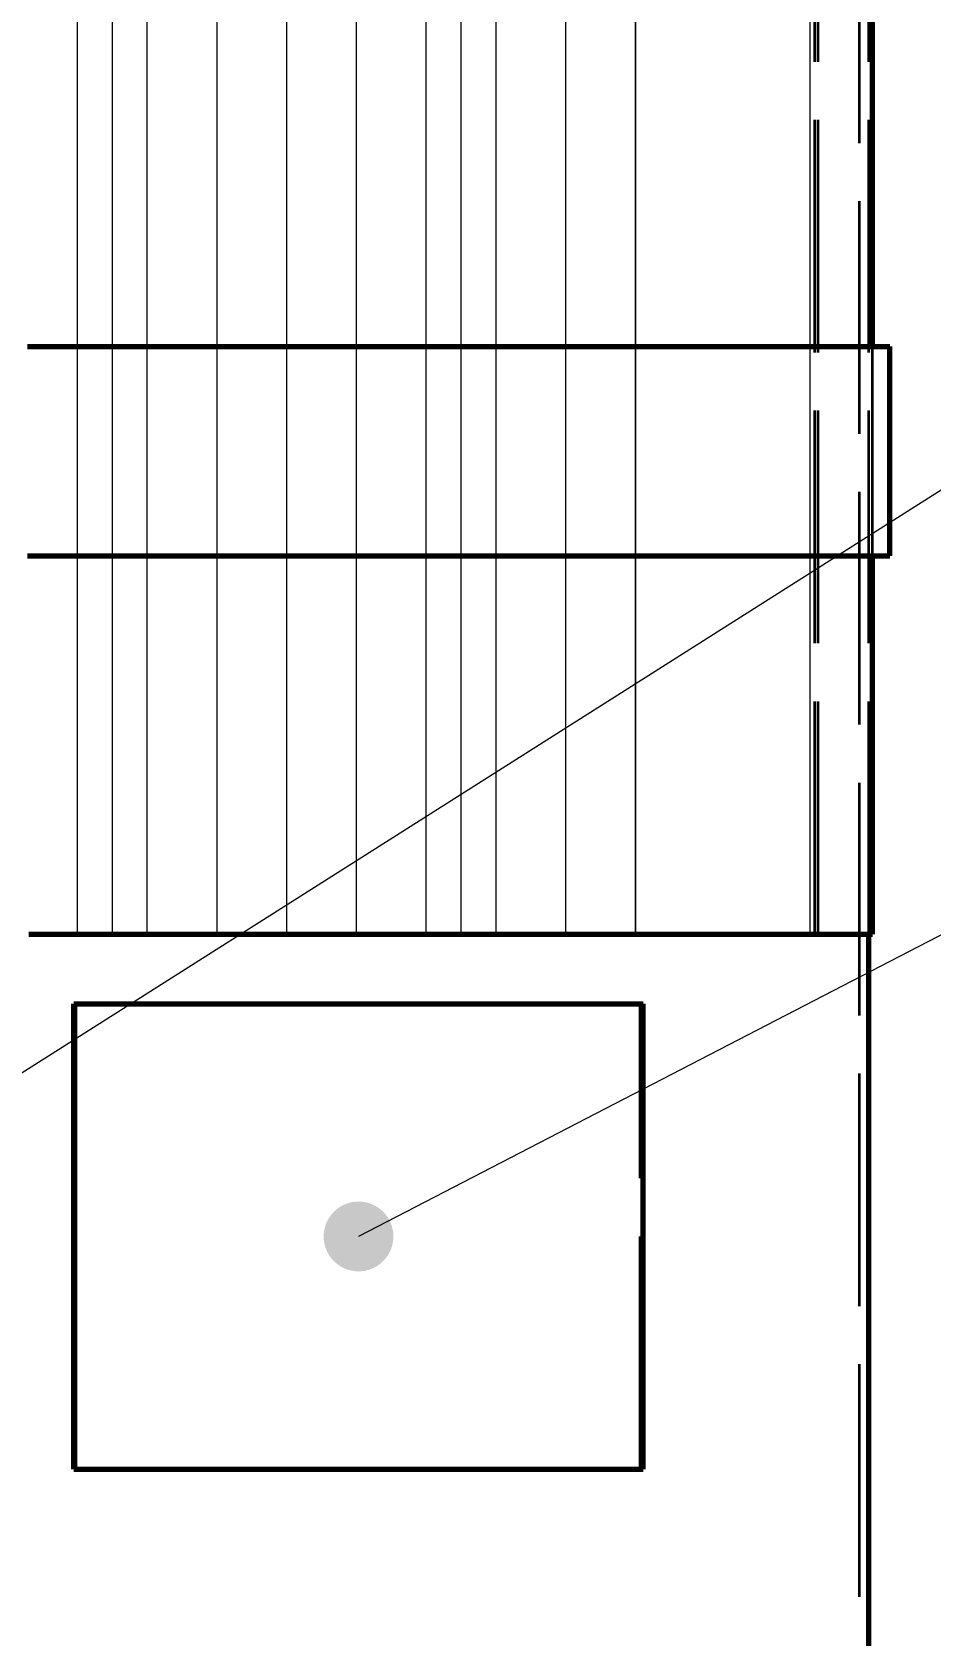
# Model space of a CAD drawing. Header units: millimetres. Extents: x 0 to 2208, y 0 to 420.
# Drawn here: x 109.62 to 125.08, y 142.66 to 170.24 of the extents above; entities that cross this region are included whole.
import ezdxf

# ---------------------------------------------------------------- set-up
doc = ezdxf.new("R2010")
doc.units = ezdxf.units.MM
doc.linetypes.add('IRAM-E-TRAZOS', pattern=[5, 4, -1])
for name, color, linetype, lineweight in [('01-VISIBLE', 7, 'CONTINUOUS', 70), ('02-OCULTA', 4, 'IRAM-E-TRAZOS', 35), ('04-COTA', 3, 'CONTINUOUS', 18), ('05-RAYADO', 8, 'CONTINUOUS', 18), ('08-FINA', 5, 'CONTINUOUS', 18)]:
    doc.layers.add(name, color=color, linetype=linetype, lineweight=lineweight)
doc.styles.add('ISO3098', font='isocpeur.ttf')
doc.dimstyles.new('FLAMA-IRAM', dxfattribs={"dimtxt": 3.5, "dimasz": 3.5, "dimexe": 2, "dimexo": 1.5, "dimgap": 1, "dimtad": 1, "dimdec": 1, "dimtxsty": 'ISO3098', "dimblk": 'IRAM_FLECHA', "dimblk1": 'IRAM_FLECHA', "dimblk2": 'IRAM_FLECHA', "dimcen": 2.5, "dimclrd": 256, "dimclre": 256, "dimclrt": 256, "dimazin": 3, "dimtfac": 1, "dimtmove": 0, "dimatfit": 3, "dimlwd": 18, "dimlwe": 18})

# ---------------------------------------------------------------- blocks, each defined once
blk = doc.blocks.new('IRAM_FLECHA')
blk.add_solid([(0, 0), (-1, 0.125), (-1, -0.125)])

msp = doc.modelspace()

# ---------------------------------------------------------------- hatches: boundary and pattern name
at = {"layer": '05-RAYADO'}
h = msp.add_hatch(dxfattribs=at)
h.set_pattern_fill('ANSI31', scale=0.94488, angle=45)
h.paths.add_polyline_path([(123.083, 154.733), (123.083, 198.138), (86.943, 198.138), (86.943, 154.733)])
h = msp.add_hatch(dxfattribs=at)
h.set_pattern_fill('ANSI31', scale=0.377953, angle=45)
h.paths.add_polyline_path([(120.384, 154.733), (120.384, 198.138), (89.642, 198.138), (89.642, 154.733)])
at = {"layer": '08-FINA'}
h = msp.add_hatch(color=7, dxfattribs=at)
h.dxf.hatch_style = 1
edge = h.paths.add_edge_path()
edge.add_arc((115.235, 149.533), 0.6, 0, 360)

# ---------------------------------------------------------------- linework, layer by layer
at = {"layer": '01-VISIBLE'}
for p, q in [((124.073, 164.835), (124.073, 198.138)), ((124.373, 161.235), (124.373, 164.835)), ((124.073, 154.733), (124.073, 161.235)), ((124.013, 123.335), (124.013, 154.733)), ((110.341, 153.533), (110.357, 153.533)), ((110.341, 145.533), (110.341, 153.533)), ((110.357, 145.533), (110.357, 153.533)), ((120.128, 145.533), (120.128, 153.533)), ((110.341, 145.533), (110.357, 145.533))]:
    msp.add_line(p, q, dxfattribs=at)
for points in [[(109.541, 164.835), (109.641, 164.835), (109.742, 164.835), (109.842, 164.835), (109.942, 164.835), (110.042, 164.835), (110.143, 164.835), (110.243, 164.835), (110.343, 164.835), (110.443, 164.835), (110.543, 164.835), (110.644, 164.835), (110.744, 164.835), (110.844, 164.835), (110.944, 164.835), (111.044, 164.835), (111.145, 164.835), (111.245, 164.835), (111.345, 164.835), (111.445, 164.835), (111.546, 164.835), (111.646, 164.835), (111.746, 164.835), (111.846, 164.835), (111.946, 164.835), (112.047, 164.835), (112.147, 164.835), (112.247, 164.835), (112.347, 164.835), (112.447, 164.835), (112.548, 164.835), (112.648, 164.835), (112.748, 164.835), (112.848, 164.835), (112.949, 164.835), (113.049, 164.835), (113.149, 164.835), (113.249, 164.835), (113.349, 164.835), (113.45, 164.835), (113.55, 164.835), (113.65, 164.835), (113.75, 164.835), (113.85, 164.835), (113.951, 164.835), (114.051, 164.835), (114.151, 164.835), (114.251, 164.835), (114.352, 164.835), (114.452, 164.835), (114.552, 164.835), (114.652, 164.835), (114.752, 164.835), (114.853, 164.835), (114.953, 164.835), (115.053, 164.835), (115.153, 164.835), (115.253, 164.835), (115.354, 164.835), (115.454, 164.835), (115.554, 164.835), (115.654, 164.835), (115.755, 164.835), (115.855, 164.835), (115.955, 164.835), (116.055, 164.835), (116.155, 164.835), (116.256, 164.835), (116.356, 164.835), (116.456, 164.835), (116.556, 164.835), (116.656, 164.835), (116.757, 164.835), (116.857, 164.835), (116.957, 164.835), (117.057, 164.835), (117.158, 164.835), (117.258, 164.835), (117.358, 164.835), (117.458, 164.835), (117.558, 164.835), (117.659, 164.835), (117.759, 164.835), (117.859, 164.835), (117.959, 164.835), (118.059, 164.835), (118.16, 164.835), (118.26, 164.835), (118.36, 164.835), (118.46, 164.835), (118.561, 164.835), (118.661, 164.835), (118.761, 164.835), (118.861, 164.835), (118.961, 164.835), (119.062, 164.835), (119.162, 164.835), (119.262, 164.835), (119.362, 164.835), (119.462, 164.835), (119.563, 164.835), (119.663, 164.835), (119.763, 164.835), (119.863, 164.835), (119.964, 164.835), (120.064, 164.835), (120.164, 164.835), (120.264, 164.835), (120.364, 164.835), (120.465, 164.835), (120.565, 164.835), (120.665, 164.835), (120.765, 164.835), (120.865, 164.835), (120.966, 164.835), (121.066, 164.835), (121.166, 164.835), (121.266, 164.835), (121.367, 164.835), (121.467, 164.835), (121.567, 164.835), (121.667, 164.835), (121.767, 164.835), (121.868, 164.835), (121.968, 164.835), (122.068, 164.835), (122.168, 164.835), (122.268, 164.835), (122.369, 164.835), (122.469, 164.835), (122.569, 164.835), (122.669, 164.835), (122.77, 164.835), (122.87, 164.835), (122.97, 164.835), (123.07, 164.835), (123.17, 164.835), (123.271, 164.835), (123.371, 164.835), (123.471, 164.835), (123.571, 164.835), (123.671, 164.835), (123.772, 164.835), (123.872, 164.835), (123.972, 164.835), (124.072, 164.835), (124.173, 164.835), (124.273, 164.835), (124.373, 164.835)], [(109.541, 161.235), (109.641, 161.235), (109.742, 161.235), (109.842, 161.235), (109.942, 161.235), (110.042, 161.235), (110.143, 161.235), (110.243, 161.235), (110.343, 161.235), (110.443, 161.235), (110.543, 161.235), (110.644, 161.235), (110.744, 161.235), (110.844, 161.235), (110.944, 161.235), (111.044, 161.235), (111.145, 161.235), (111.245, 161.235), (111.345, 161.235), (111.445, 161.235), (111.546, 161.235), (111.646, 161.235), (111.746, 161.235), (111.846, 161.235), (111.946, 161.235), (112.047, 161.235), (112.147, 161.235), (112.247, 161.235), (112.347, 161.235), (112.447, 161.235), (112.548, 161.235), (112.648, 161.235), (112.748, 161.235), (112.848, 161.235), (112.949, 161.235), (113.049, 161.235), (113.149, 161.235), (113.249, 161.235), (113.349, 161.235), (113.45, 161.235), (113.55, 161.235), (113.65, 161.235), (113.75, 161.235), (113.85, 161.235), (113.951, 161.235), (114.051, 161.235), (114.151, 161.235), (114.251, 161.235), (114.352, 161.235), (114.452, 161.235), (114.552, 161.235), (114.652, 161.235), (114.752, 161.235), (114.853, 161.235), (114.953, 161.235), (115.053, 161.235), (115.153, 161.235), (115.253, 161.235), (115.354, 161.235), (115.454, 161.235), (115.554, 161.235), (115.654, 161.235), (115.755, 161.235), (115.855, 161.235), (115.955, 161.235), (116.055, 161.235), (116.155, 161.235), (116.256, 161.235), (116.356, 161.235), (116.456, 161.235), (116.556, 161.235), (116.656, 161.235), (116.757, 161.235), (116.857, 161.235), (116.957, 161.235), (117.057, 161.235), (117.158, 161.235), (117.258, 161.235), (117.358, 161.235), (117.458, 161.235), (117.558, 161.235), (117.659, 161.235), (117.759, 161.235), (117.859, 161.235), (117.959, 161.235), (118.059, 161.235), (118.16, 161.235), (118.26, 161.235), (118.36, 161.235), (118.46, 161.235), (118.561, 161.235), (118.661, 161.235), (118.761, 161.235), (118.861, 161.235), (118.961, 161.235), (119.062, 161.235), (119.162, 161.235), (119.262, 161.235), (119.362, 161.235), (119.462, 161.235), (119.563, 161.235), (119.663, 161.235), (119.763, 161.235), (119.863, 161.235), (119.964, 161.235), (120.064, 161.235), (120.164, 161.235), (120.264, 161.235), (120.364, 161.235), (120.465, 161.235), (120.565, 161.235), (120.665, 161.235), (120.765, 161.235), (120.865, 161.235), (120.966, 161.235), (121.066, 161.235), (121.166, 161.235), (121.266, 161.235), (121.367, 161.235), (121.467, 161.235), (121.567, 161.235), (121.667, 161.235), (121.767, 161.235), (121.868, 161.235), (121.968, 161.235), (122.068, 161.235), (122.168, 161.235), (122.268, 161.235), (122.369, 161.235), (122.469, 161.235), (122.569, 161.235), (122.669, 161.235), (122.77, 161.235), (122.87, 161.235), (122.97, 161.235), (123.07, 161.235), (123.17, 161.235), (123.271, 161.235), (123.371, 161.235), (123.471, 161.235), (123.571, 161.235), (123.671, 161.235), (123.772, 161.235), (123.872, 161.235), (123.972, 161.235), (124.072, 161.235), (124.173, 161.235), (124.273, 161.235), (124.373, 161.235)], [(109.565, 154.733), (109.665, 154.733), (109.765, 154.733), (109.866, 154.733), (109.966, 154.733), (110.066, 154.733), (110.166, 154.733), (110.266, 154.733), (110.366, 154.733), (110.466, 154.733), (110.566, 154.733), (110.666, 154.733), (110.766, 154.733), (110.866, 154.733), (110.966, 154.733), (111.066, 154.733), (111.166, 154.733), (111.266, 154.733), (111.366, 154.733), (111.466, 154.733), (111.566, 154.733), (111.666, 154.733), (111.767, 154.733), (111.867, 154.733), (111.967, 154.733), (112.067, 154.733), (112.167, 154.733), (112.267, 154.733), (112.367, 154.733), (112.467, 154.733), (112.567, 154.733), (112.667, 154.733), (112.767, 154.733), (112.867, 154.733), (112.967, 154.733), (113.067, 154.733), (113.167, 154.733), (113.267, 154.733), (113.367, 154.733), (113.467, 154.733), (113.567, 154.733), (113.668, 154.733), (113.768, 154.733), (113.868, 154.733), (113.968, 154.733), (114.068, 154.733), (114.168, 154.733), (114.268, 154.733), (114.368, 154.733), (114.468, 154.733), (114.568, 154.733), (114.668, 154.733), (114.768, 154.733), (114.868, 154.733), (114.968, 154.733), (115.068, 154.733), (115.168, 154.733), (115.268, 154.733), (115.368, 154.733), (115.468, 154.733), (115.569, 154.733), (115.669, 154.733), (115.769, 154.733), (115.869, 154.733), (115.969, 154.733), (116.069, 154.733), (116.169, 154.733), (116.269, 154.733), (116.369, 154.733), (116.469, 154.733), (116.569, 154.733), (116.669, 154.733), (116.769, 154.733), (116.869, 154.733), (116.969, 154.733), (117.069, 154.733), (117.169, 154.733), (117.269, 154.733), (117.369, 154.733), (117.47, 154.733), (117.57, 154.733), (117.67, 154.733), (117.77, 154.733), (117.87, 154.733), (117.97, 154.733), (118.07, 154.733), (118.17, 154.733), (118.27, 154.733), (118.37, 154.733), (118.47, 154.733), (118.57, 154.733), (118.67, 154.733), (118.77, 154.733), (118.87, 154.733), (118.97, 154.733), (119.07, 154.733), (119.17, 154.733), (119.27, 154.733), (119.371, 154.733), (119.471, 154.733), (119.571, 154.733), (119.671, 154.733), (119.771, 154.733), (119.871, 154.733), (119.971, 154.733), (120.071, 154.733), (120.171, 154.733), (120.271, 154.733), (120.371, 154.733), (120.471, 154.733), (120.571, 154.733), (120.671, 154.733), (120.771, 154.733), (120.871, 154.733), (120.971, 154.733), (121.071, 154.733), (121.171, 154.733), (121.272, 154.733), (121.372, 154.733), (121.472, 154.733), (121.572, 154.733), (121.672, 154.733), (121.772, 154.733), (121.872, 154.733), (121.972, 154.733), (122.072, 154.733), (122.172, 154.733), (122.272, 154.733), (122.372, 154.733), (122.472, 154.733), (122.572, 154.733), (122.672, 154.733), (122.772, 154.733), (122.872, 154.733), (122.972, 154.733), (123.072, 154.733), (123.173, 154.733), (123.273, 154.733), (123.373, 154.733), (123.473, 154.733), (123.573, 154.733), (123.673, 154.733), (123.773, 154.733), (123.873, 154.733), (123.973, 154.733), (124.073, 154.733)], [(110.357, 153.533), (110.458, 153.533), (110.559, 153.533), (110.66, 153.533), (110.76, 153.533), (110.861, 153.533), (110.962, 153.533), (111.063, 153.533), (111.163, 153.533), (111.264, 153.533), (111.365, 153.533), (111.465, 153.533), (111.566, 153.533), (111.667, 153.533), (111.768, 153.533), (111.868, 153.533), (111.969, 153.533), (112.07, 153.533), (112.171, 153.533), (112.271, 153.533), (112.372, 153.533), (112.473, 153.533), (112.574, 153.533), (112.674, 153.533), (112.775, 153.533), (112.876, 153.533), (112.976, 153.533), (113.077, 153.533), (113.178, 153.533), (113.279, 153.533), (113.379, 153.533), (113.48, 153.533), (113.581, 153.533), (113.682, 153.533), (113.782, 153.533), (113.883, 153.533), (113.984, 153.533), (114.084, 153.533), (114.185, 153.533), (114.286, 153.533), (114.387, 153.533), (114.487, 153.533), (114.588, 153.533), (114.689, 153.533), (114.79, 153.533), (114.89, 153.533), (114.991, 153.533), (115.092, 153.533), (115.193, 153.533), (115.293, 153.533), (115.394, 153.533), (115.495, 153.533), (115.595, 153.533), (115.696, 153.533), (115.797, 153.533), (115.898, 153.533), (115.998, 153.533), (116.099, 153.533), (116.2, 153.533), (116.301, 153.533), (116.401, 153.533), (116.502, 153.533), (116.603, 153.533), (116.704, 153.533), (116.804, 153.533), (116.905, 153.533), (117.006, 153.533), (117.106, 153.533), (117.207, 153.533), (117.308, 153.533), (117.409, 153.533), (117.509, 153.533), (117.61, 153.533), (117.711, 153.533), (117.812, 153.533), (117.912, 153.533), (118.013, 153.533), (118.114, 153.533), (118.215, 153.533), (118.315, 153.533), (118.416, 153.533), (118.517, 153.533), (118.617, 153.533), (118.718, 153.533), (118.819, 153.533), (118.92, 153.533), (119.02, 153.533), (119.121, 153.533), (119.222, 153.533), (119.323, 153.533), (119.423, 153.533), (119.524, 153.533), (119.625, 153.533), (119.725, 153.533), (119.826, 153.533), (119.927, 153.533), (120.028, 153.533), (120.128, 153.533)], [(110.357, 145.533), (110.458, 145.533), (110.559, 145.533), (110.66, 145.533), (110.76, 145.533), (110.861, 145.533), (110.962, 145.533), (111.063, 145.533), (111.163, 145.533), (111.264, 145.533), (111.365, 145.533), (111.465, 145.533), (111.566, 145.533), (111.667, 145.533), (111.768, 145.533), (111.868, 145.533), (111.969, 145.533), (112.07, 145.533), (112.171, 145.533), (112.271, 145.533), (112.372, 145.533), (112.473, 145.533), (112.574, 145.533), (112.674, 145.533), (112.775, 145.533), (112.876, 145.533), (112.976, 145.533), (113.077, 145.533), (113.178, 145.533), (113.279, 145.533), (113.379, 145.533), (113.48, 145.533), (113.581, 145.533), (113.682, 145.533), (113.782, 145.533), (113.883, 145.533), (113.984, 145.533), (114.084, 145.533), (114.185, 145.533), (114.286, 145.533), (114.387, 145.533), (114.487, 145.533), (114.588, 145.533), (114.689, 145.533), (114.79, 145.533), (114.89, 145.533), (114.991, 145.533), (115.092, 145.533), (115.193, 145.533), (115.293, 145.533), (115.394, 145.533), (115.495, 145.533), (115.595, 145.533), (115.696, 145.533), (115.797, 145.533), (115.898, 145.533), (115.998, 145.533), (116.099, 145.533), (116.2, 145.533), (116.301, 145.533), (116.401, 145.533), (116.502, 145.533), (116.603, 145.533), (116.704, 145.533), (116.804, 145.533), (116.905, 145.533), (117.006, 145.533), (117.106, 145.533), (117.207, 145.533), (117.308, 145.533), (117.409, 145.533), (117.509, 145.533), (117.61, 145.533), (117.711, 145.533), (117.812, 145.533), (117.912, 145.533), (118.013, 145.533), (118.114, 145.533), (118.215, 145.533), (118.315, 145.533), (118.416, 145.533), (118.517, 145.533), (118.617, 145.533), (118.718, 145.533), (118.819, 145.533), (118.92, 145.533), (119.02, 145.533), (119.121, 145.533), (119.222, 145.533), (119.323, 145.533), (119.423, 145.533), (119.524, 145.533), (119.625, 145.533), (119.725, 145.533), (119.826, 145.533), (119.927, 145.533), (120.028, 145.533), (120.128, 145.533)]]:
    msp.add_lwpolyline(points, dxfattribs=at)
at = {"layer": '02-OCULTA'}
for p, q in [((123.853, 123.335), (123.853, 217.535)), ((123.083, 154.733), (123.083, 198.138)), ((123.14, 154.733), (123.14, 198.138)), ((124.013, 154.733), (124.013, 198.138)), ((124.013, 154.733), (124.013, 198.138)), ((124.073, 161.235), (124.073, 164.835)), ((124.073, 161.235), (124.073, 164.835)), ((123.083, 154.733), (123.14, 154.733)), ((120.081, 153.533), (120.128, 153.533)), ((120.081, 145.533), (120.081, 153.533)), ((120.081, 145.533), (120.128, 145.533))]:
    msp.add_line(p, q, dxfattribs=at)
for points in [[(124.373, 164.835), (124.273, 164.835), (124.173, 164.835), (124.072, 164.835), (123.972, 164.835), (123.872, 164.835), (123.772, 164.835), (123.671, 164.835), (123.571, 164.835), (123.471, 164.835), (123.371, 164.835), (123.271, 164.835), (123.17, 164.835), (123.07, 164.835), (122.97, 164.835), (122.87, 164.835), (122.77, 164.835), (122.669, 164.835), (122.569, 164.835), (122.469, 164.835), (122.369, 164.835), (122.268, 164.835), (122.168, 164.835), (122.068, 164.835), (121.968, 164.835), (121.868, 164.835), (121.767, 164.835), (121.667, 164.835), (121.567, 164.835), (121.467, 164.835), (121.367, 164.835), (121.266, 164.835), (121.166, 164.835), (121.066, 164.835), (120.966, 164.835), (120.865, 164.835), (120.765, 164.835), (120.665, 164.835), (120.565, 164.835), (120.465, 164.835), (120.364, 164.835), (120.264, 164.835), (120.164, 164.835), (120.064, 164.835), (119.964, 164.835), (119.863, 164.835), (119.763, 164.835), (119.663, 164.835), (119.563, 164.835), (119.462, 164.835), (119.362, 164.835), (119.262, 164.835), (119.162, 164.835), (119.062, 164.835), (118.961, 164.835), (118.861, 164.835), (118.761, 164.835), (118.661, 164.835), (118.561, 164.835), (118.46, 164.835), (118.36, 164.835), (118.26, 164.835), (118.16, 164.835), (118.059, 164.835), (117.959, 164.835), (117.859, 164.835), (117.759, 164.835), (117.659, 164.835), (117.558, 164.835), (117.458, 164.835), (117.358, 164.835), (117.258, 164.835), (117.158, 164.835), (117.057, 164.835), (116.957, 164.835), (116.857, 164.835), (116.757, 164.835), (116.656, 164.835), (116.556, 164.835), (116.456, 164.835), (116.356, 164.835), (116.256, 164.835), (116.155, 164.835), (116.055, 164.835), (115.955, 164.835), (115.855, 164.835), (115.755, 164.835), (115.654, 164.835), (115.554, 164.835), (115.454, 164.835), (115.354, 164.835), (115.253, 164.835), (115.153, 164.835), (115.053, 164.835), (114.953, 164.835), (114.853, 164.835), (114.752, 164.835), (114.652, 164.835), (114.552, 164.835), (114.452, 164.835), (114.352, 164.835), (114.251, 164.835), (114.151, 164.835), (114.051, 164.835), (113.951, 164.835), (113.85, 164.835), (113.75, 164.835), (113.65, 164.835), (113.55, 164.835), (113.45, 164.835), (113.349, 164.835), (113.249, 164.835), (113.149, 164.835), (113.049, 164.835), (112.949, 164.835), (112.848, 164.835), (112.748, 164.835), (112.648, 164.835), (112.548, 164.835), (112.447, 164.835), (112.347, 164.835), (112.247, 164.835), (112.147, 164.835), (112.047, 164.835), (111.946, 164.835), (111.846, 164.835), (111.746, 164.835), (111.646, 164.835), (111.546, 164.835), (111.445, 164.835), (111.345, 164.835), (111.245, 164.835), (111.145, 164.835), (111.044, 164.835), (110.944, 164.835), (110.844, 164.835), (110.744, 164.835), (110.644, 164.835), (110.543, 164.835), (110.443, 164.835), (110.343, 164.835), (110.243, 164.835), (110.143, 164.835), (110.042, 164.835), (109.942, 164.835), (109.842, 164.835), (109.742, 164.835), (109.641, 164.835), (109.541, 164.835)], [(124.073, 164.835), (123.973, 164.835), (123.873, 164.835), (123.773, 164.835), (123.673, 164.835), (123.573, 164.835), (123.473, 164.835), (123.373, 164.835), (123.273, 164.835), (123.173, 164.835), (123.072, 164.835), (122.972, 164.835), (122.872, 164.835), (122.772, 164.835), (122.672, 164.835), (122.572, 164.835), (122.472, 164.835), (122.372, 164.835), (122.272, 164.835), (122.172, 164.835), (122.072, 164.835), (121.972, 164.835), (121.872, 164.835), (121.772, 164.835), (121.672, 164.835), (121.572, 164.835), (121.472, 164.835), (121.372, 164.835), (121.272, 164.835), (121.171, 164.835), (121.071, 164.835), (120.971, 164.835), (120.871, 164.835), (120.771, 164.835), (120.671, 164.835), (120.571, 164.835), (120.471, 164.835), (120.371, 164.835), (120.271, 164.835), (120.171, 164.835), (120.071, 164.835), (119.971, 164.835), (119.871, 164.835), (119.771, 164.835), (119.671, 164.835), (119.571, 164.835), (119.471, 164.835), (119.371, 164.835), (119.27, 164.835), (119.17, 164.835), (119.07, 164.835), (118.97, 164.835), (118.87, 164.835), (118.77, 164.835), (118.67, 164.835), (118.57, 164.835), (118.47, 164.835), (118.37, 164.835), (118.27, 164.835), (118.17, 164.835), (118.07, 164.835), (117.97, 164.835), (117.87, 164.835), (117.77, 164.835), (117.67, 164.835), (117.57, 164.835), (117.47, 164.835), (117.369, 164.835), (117.269, 164.835), (117.169, 164.835), (117.069, 164.835), (116.969, 164.835), (116.869, 164.835), (116.769, 164.835), (116.669, 164.835), (116.569, 164.835), (116.469, 164.835), (116.369, 164.835), (116.269, 164.835), (116.169, 164.835), (116.069, 164.835), (115.969, 164.835), (115.869, 164.835), (115.769, 164.835), (115.669, 164.835), (115.569, 164.835), (115.468, 164.835), (115.368, 164.835), (115.268, 164.835), (115.168, 164.835), (115.068, 164.835), (114.968, 164.835), (114.868, 164.835), (114.768, 164.835), (114.668, 164.835), (114.568, 164.835), (114.468, 164.835), (114.368, 164.835), (114.268, 164.835), (114.168, 164.835), (114.068, 164.835), (113.968, 164.835), (113.868, 164.835), (113.768, 164.835), (113.668, 164.835), (113.567, 164.835), (113.467, 164.835), (113.367, 164.835), (113.267, 164.835), (113.167, 164.835), (113.067, 164.835), (112.967, 164.835), (112.867, 164.835), (112.767, 164.835), (112.667, 164.835), (112.567, 164.835), (112.467, 164.835), (112.367, 164.835), (112.267, 164.835), (112.167, 164.835), (112.067, 164.835), (111.967, 164.835), (111.867, 164.835), (111.767, 164.835), (111.666, 164.835), (111.566, 164.835), (111.466, 164.835), (111.366, 164.835), (111.266, 164.835), (111.166, 164.835), (111.066, 164.835), (110.966, 164.835), (110.866, 164.835), (110.766, 164.835), (110.666, 164.835), (110.566, 164.835), (110.466, 164.835), (110.366, 164.835), (110.266, 164.835), (110.166, 164.835), (110.066, 164.835), (109.966, 164.835), (109.866, 164.835), (109.765, 164.835), (109.665, 164.835), (109.565, 164.835)], [(109.565, 164.835), (109.665, 164.835), (109.765, 164.835), (109.866, 164.835), (109.966, 164.835), (110.066, 164.835), (110.166, 164.835), (110.266, 164.835), (110.366, 164.835), (110.466, 164.835), (110.566, 164.835), (110.666, 164.835), (110.766, 164.835), (110.866, 164.835), (110.966, 164.835), (111.066, 164.835), (111.166, 164.835), (111.266, 164.835), (111.366, 164.835), (111.466, 164.835), (111.566, 164.835), (111.666, 164.835), (111.767, 164.835), (111.867, 164.835), (111.967, 164.835), (112.067, 164.835), (112.167, 164.835), (112.267, 164.835), (112.367, 164.835), (112.467, 164.835), (112.567, 164.835), (112.667, 164.835), (112.767, 164.835), (112.867, 164.835), (112.967, 164.835), (113.067, 164.835), (113.167, 164.835), (113.267, 164.835), (113.367, 164.835), (113.467, 164.835), (113.567, 164.835), (113.668, 164.835), (113.768, 164.835), (113.868, 164.835), (113.968, 164.835), (114.068, 164.835), (114.168, 164.835), (114.268, 164.835), (114.368, 164.835), (114.468, 164.835), (114.568, 164.835), (114.668, 164.835), (114.768, 164.835), (114.868, 164.835), (114.968, 164.835), (115.068, 164.835), (115.168, 164.835), (115.268, 164.835), (115.368, 164.835), (115.468, 164.835), (115.569, 164.835), (115.669, 164.835), (115.769, 164.835), (115.869, 164.835), (115.969, 164.835), (116.069, 164.835), (116.169, 164.835), (116.269, 164.835), (116.369, 164.835), (116.469, 164.835), (116.569, 164.835), (116.669, 164.835), (116.769, 164.835), (116.869, 164.835), (116.969, 164.835), (117.069, 164.835), (117.169, 164.835), (117.269, 164.835), (117.369, 164.835), (117.47, 164.835), (117.57, 164.835), (117.67, 164.835), (117.77, 164.835), (117.87, 164.835), (117.97, 164.835), (118.07, 164.835), (118.17, 164.835), (118.27, 164.835), (118.37, 164.835), (118.47, 164.835), (118.57, 164.835), (118.67, 164.835), (118.77, 164.835), (118.87, 164.835), (118.97, 164.835), (119.07, 164.835), (119.17, 164.835), (119.27, 164.835), (119.371, 164.835), (119.471, 164.835), (119.571, 164.835), (119.671, 164.835), (119.771, 164.835), (119.871, 164.835), (119.971, 164.835), (120.071, 164.835), (120.171, 164.835), (120.271, 164.835), (120.371, 164.835), (120.471, 164.835), (120.571, 164.835), (120.671, 164.835), (120.771, 164.835), (120.871, 164.835), (120.971, 164.835), (121.071, 164.835), (121.171, 164.835), (121.272, 164.835), (121.372, 164.835), (121.472, 164.835), (121.572, 164.835), (121.672, 164.835), (121.772, 164.835), (121.872, 164.835), (121.972, 164.835), (122.072, 164.835), (122.172, 164.835), (122.272, 164.835), (122.372, 164.835), (122.472, 164.835), (122.572, 164.835), (122.672, 164.835), (122.772, 164.835), (122.872, 164.835), (122.972, 164.835), (123.072, 164.835), (123.173, 164.835), (123.273, 164.835), (123.373, 164.835), (123.473, 164.835), (123.573, 164.835), (123.673, 164.835), (123.773, 164.835), (123.873, 164.835), (123.973, 164.835), (124.073, 164.835)], [(124.373, 161.235), (124.273, 161.235), (124.173, 161.235), (124.072, 161.235), (123.972, 161.235), (123.872, 161.235), (123.772, 161.235), (123.671, 161.235), (123.571, 161.235), (123.471, 161.235), (123.371, 161.235), (123.271, 161.235), (123.17, 161.235), (123.07, 161.235), (122.97, 161.235), (122.87, 161.235), (122.77, 161.235), (122.669, 161.235), (122.569, 161.235), (122.469, 161.235), (122.369, 161.235), (122.268, 161.235), (122.168, 161.235), (122.068, 161.235), (121.968, 161.235), (121.868, 161.235), (121.767, 161.235), (121.667, 161.235), (121.567, 161.235), (121.467, 161.235), (121.367, 161.235), (121.266, 161.235), (121.166, 161.235), (121.066, 161.235), (120.966, 161.235), (120.865, 161.235), (120.765, 161.235), (120.665, 161.235), (120.565, 161.235), (120.465, 161.235), (120.364, 161.235), (120.264, 161.235), (120.164, 161.235), (120.064, 161.235), (119.964, 161.235), (119.863, 161.235), (119.763, 161.235), (119.663, 161.235), (119.563, 161.235), (119.462, 161.235), (119.362, 161.235), (119.262, 161.235), (119.162, 161.235), (119.062, 161.235), (118.961, 161.235), (118.861, 161.235), (118.761, 161.235), (118.661, 161.235), (118.561, 161.235), (118.46, 161.235), (118.36, 161.235), (118.26, 161.235), (118.16, 161.235), (118.059, 161.235), (117.959, 161.235), (117.859, 161.235), (117.759, 161.235), (117.659, 161.235), (117.558, 161.235), (117.458, 161.235), (117.358, 161.235), (117.258, 161.235), (117.158, 161.235), (117.057, 161.235), (116.957, 161.235), (116.857, 161.235), (116.757, 161.235), (116.656, 161.235), (116.556, 161.235), (116.456, 161.235), (116.356, 161.235), (116.256, 161.235), (116.155, 161.235), (116.055, 161.235), (115.955, 161.235), (115.855, 161.235), (115.755, 161.235), (115.654, 161.235), (115.554, 161.235), (115.454, 161.235), (115.354, 161.235), (115.253, 161.235), (115.153, 161.235), (115.053, 161.235), (114.953, 161.235), (114.853, 161.235), (114.752, 161.235), (114.652, 161.235), (114.552, 161.235), (114.452, 161.235), (114.352, 161.235), (114.251, 161.235), (114.151, 161.235), (114.051, 161.235), (113.951, 161.235), (113.85, 161.235), (113.75, 161.235), (113.65, 161.235), (113.55, 161.235), (113.45, 161.235), (113.349, 161.235), (113.249, 161.235), (113.149, 161.235), (113.049, 161.235), (112.949, 161.235), (112.848, 161.235), (112.748, 161.235), (112.648, 161.235), (112.548, 161.235), (112.447, 161.235), (112.347, 161.235), (112.247, 161.235), (112.147, 161.235), (112.047, 161.235), (111.946, 161.235), (111.846, 161.235), (111.746, 161.235), (111.646, 161.235), (111.546, 161.235), (111.445, 161.235), (111.345, 161.235), (111.245, 161.235), (111.145, 161.235), (111.044, 161.235), (110.944, 161.235), (110.844, 161.235), (110.744, 161.235), (110.644, 161.235), (110.543, 161.235), (110.443, 161.235), (110.343, 161.235), (110.243, 161.235), (110.143, 161.235), (110.042, 161.235), (109.942, 161.235), (109.842, 161.235), (109.742, 161.235), (109.641, 161.235), (109.541, 161.235)], [(124.073, 161.235), (123.973, 161.235), (123.873, 161.235), (123.773, 161.235), (123.673, 161.235), (123.573, 161.235), (123.473, 161.235), (123.373, 161.235), (123.273, 161.235), (123.173, 161.235), (123.072, 161.235), (122.972, 161.235), (122.872, 161.235), (122.772, 161.235), (122.672, 161.235), (122.572, 161.235), (122.472, 161.235), (122.372, 161.235), (122.272, 161.235), (122.172, 161.235), (122.072, 161.235), (121.972, 161.235), (121.872, 161.235), (121.772, 161.235), (121.672, 161.235), (121.572, 161.235), (121.472, 161.235), (121.372, 161.235), (121.272, 161.235), (121.171, 161.235), (121.071, 161.235), (120.971, 161.235), (120.871, 161.235), (120.771, 161.235), (120.671, 161.235), (120.571, 161.235), (120.471, 161.235), (120.371, 161.235), (120.271, 161.235), (120.171, 161.235), (120.071, 161.235), (119.971, 161.235), (119.871, 161.235), (119.771, 161.235), (119.671, 161.235), (119.571, 161.235), (119.471, 161.235), (119.371, 161.235), (119.27, 161.235), (119.17, 161.235), (119.07, 161.235), (118.97, 161.235), (118.87, 161.235), (118.77, 161.235), (118.67, 161.235), (118.57, 161.235), (118.47, 161.235), (118.37, 161.235), (118.27, 161.235), (118.17, 161.235), (118.07, 161.235), (117.97, 161.235), (117.87, 161.235), (117.77, 161.235), (117.67, 161.235), (117.57, 161.235), (117.47, 161.235), (117.369, 161.235), (117.269, 161.235), (117.169, 161.235), (117.069, 161.235), (116.969, 161.235), (116.869, 161.235), (116.769, 161.235), (116.669, 161.235), (116.569, 161.235), (116.469, 161.235), (116.369, 161.235), (116.269, 161.235), (116.169, 161.235), (116.069, 161.235), (115.969, 161.235), (115.869, 161.235), (115.769, 161.235), (115.669, 161.235), (115.569, 161.235), (115.468, 161.235), (115.368, 161.235), (115.268, 161.235), (115.168, 161.235), (115.068, 161.235), (114.968, 161.235), (114.868, 161.235), (114.768, 161.235), (114.668, 161.235), (114.568, 161.235), (114.468, 161.235), (114.368, 161.235), (114.268, 161.235), (114.168, 161.235), (114.068, 161.235), (113.968, 161.235), (113.868, 161.235), (113.768, 161.235), (113.668, 161.235), (113.567, 161.235), (113.467, 161.235), (113.367, 161.235), (113.267, 161.235), (113.167, 161.235), (113.067, 161.235), (112.967, 161.235), (112.867, 161.235), (112.767, 161.235), (112.667, 161.235), (112.567, 161.235), (112.467, 161.235), (112.367, 161.235), (112.267, 161.235), (112.167, 161.235), (112.067, 161.235), (111.967, 161.235), (111.867, 161.235), (111.767, 161.235), (111.666, 161.235), (111.566, 161.235), (111.466, 161.235), (111.366, 161.235), (111.266, 161.235), (111.166, 161.235), (111.066, 161.235), (110.966, 161.235), (110.866, 161.235), (110.766, 161.235), (110.666, 161.235), (110.566, 161.235), (110.466, 161.235), (110.366, 161.235), (110.266, 161.235), (110.166, 161.235), (110.066, 161.235), (109.966, 161.235), (109.866, 161.235), (109.765, 161.235), (109.665, 161.235), (109.565, 161.235)], [(109.565, 161.235), (109.665, 161.235), (109.765, 161.235), (109.866, 161.235), (109.966, 161.235), (110.066, 161.235), (110.166, 161.235), (110.266, 161.235), (110.366, 161.235), (110.466, 161.235), (110.566, 161.235), (110.666, 161.235), (110.766, 161.235), (110.866, 161.235), (110.966, 161.235), (111.066, 161.235), (111.166, 161.235), (111.266, 161.235), (111.366, 161.235), (111.466, 161.235), (111.566, 161.235), (111.666, 161.235), (111.767, 161.235), (111.867, 161.235), (111.967, 161.235), (112.067, 161.235), (112.167, 161.235), (112.267, 161.235), (112.367, 161.235), (112.467, 161.235), (112.567, 161.235), (112.667, 161.235), (112.767, 161.235), (112.867, 161.235), (112.967, 161.235), (113.067, 161.235), (113.167, 161.235), (113.267, 161.235), (113.367, 161.235), (113.467, 161.235), (113.567, 161.235), (113.668, 161.235), (113.768, 161.235), (113.868, 161.235), (113.968, 161.235), (114.068, 161.235), (114.168, 161.235), (114.268, 161.235), (114.368, 161.235), (114.468, 161.235), (114.568, 161.235), (114.668, 161.235), (114.768, 161.235), (114.868, 161.235), (114.968, 161.235), (115.068, 161.235), (115.168, 161.235), (115.268, 161.235), (115.368, 161.235), (115.468, 161.235), (115.569, 161.235), (115.669, 161.235), (115.769, 161.235), (115.869, 161.235), (115.969, 161.235), (116.069, 161.235), (116.169, 161.235), (116.269, 161.235), (116.369, 161.235), (116.469, 161.235), (116.569, 161.235), (116.669, 161.235), (116.769, 161.235), (116.869, 161.235), (116.969, 161.235), (117.069, 161.235), (117.169, 161.235), (117.269, 161.235), (117.369, 161.235), (117.47, 161.235), (117.57, 161.235), (117.67, 161.235), (117.77, 161.235), (117.87, 161.235), (117.97, 161.235), (118.07, 161.235), (118.17, 161.235), (118.27, 161.235), (118.37, 161.235), (118.47, 161.235), (118.57, 161.235), (118.67, 161.235), (118.77, 161.235), (118.87, 161.235), (118.97, 161.235), (119.07, 161.235), (119.17, 161.235), (119.27, 161.235), (119.371, 161.235), (119.471, 161.235), (119.571, 161.235), (119.671, 161.235), (119.771, 161.235), (119.871, 161.235), (119.971, 161.235), (120.071, 161.235), (120.171, 161.235), (120.271, 161.235), (120.371, 161.235), (120.471, 161.235), (120.571, 161.235), (120.671, 161.235), (120.771, 161.235), (120.871, 161.235), (120.971, 161.235), (121.071, 161.235), (121.171, 161.235), (121.272, 161.235), (121.372, 161.235), (121.472, 161.235), (121.572, 161.235), (121.672, 161.235), (121.772, 161.235), (121.872, 161.235), (121.972, 161.235), (122.072, 161.235), (122.172, 161.235), (122.272, 161.235), (122.372, 161.235), (122.472, 161.235), (122.572, 161.235), (122.672, 161.235), (122.772, 161.235), (122.872, 161.235), (122.972, 161.235), (123.072, 161.235), (123.173, 161.235), (123.273, 161.235), (123.373, 161.235), (123.473, 161.235), (123.573, 161.235), (123.673, 161.235), (123.773, 161.235), (123.873, 161.235), (123.973, 161.235), (124.073, 161.235)], [(109.613, 154.733), (109.713, 154.733), (109.813, 154.733), (109.913, 154.733), (110.013, 154.733), (110.113, 154.733), (110.213, 154.733), (110.313, 154.733), (110.413, 154.733), (110.513, 154.733), (110.613, 154.733), (110.713, 154.733), (110.813, 154.733), (110.913, 154.733), (111.013, 154.733), (111.113, 154.733), (111.213, 154.733), (111.313, 154.733), (111.413, 154.733), (111.513, 154.733), (111.613, 154.733), (111.713, 154.733), (111.813, 154.733), (111.913, 154.733), (112.013, 154.733), (112.113, 154.733), (112.213, 154.733), (112.313, 154.733), (112.413, 154.733), (112.513, 154.733), (112.613, 154.733), (112.713, 154.733), (112.813, 154.733), (112.913, 154.733), (113.013, 154.733), (113.113, 154.733), (113.213, 154.733), (113.313, 154.733), (113.413, 154.733), (113.513, 154.733), (113.613, 154.733), (113.713, 154.733), (113.813, 154.733), (113.913, 154.733), (114.013, 154.733), (114.113, 154.733), (114.213, 154.733), (114.313, 154.733), (114.413, 154.733), (114.513, 154.733), (114.613, 154.733), (114.713, 154.733), (114.813, 154.733), (114.913, 154.733), (115.013, 154.733), (115.113, 154.733), (115.213, 154.733), (115.313, 154.733), (115.413, 154.733), (115.513, 154.733), (115.613, 154.733), (115.713, 154.733), (115.813, 154.733), (115.913, 154.733), (116.013, 154.733), (116.113, 154.733), (116.213, 154.733), (116.313, 154.733), (116.413, 154.733), (116.513, 154.733), (116.613, 154.733), (116.713, 154.733), (116.813, 154.733), (116.913, 154.733), (117.013, 154.733), (117.113, 154.733), (117.213, 154.733), (117.313, 154.733), (117.413, 154.733), (117.513, 154.733), (117.613, 154.733), (117.713, 154.733), (117.813, 154.733), (117.913, 154.733), (118.013, 154.733), (118.113, 154.733), (118.213, 154.733), (118.313, 154.733), (118.413, 154.733), (118.513, 154.733), (118.613, 154.733), (118.713, 154.733), (118.813, 154.733), (118.913, 154.733), (119.013, 154.733), (119.113, 154.733), (119.213, 154.733), (119.313, 154.733), (119.413, 154.733), (119.513, 154.733), (119.613, 154.733), (119.713, 154.733), (119.813, 154.733), (119.913, 154.733), (120.013, 154.733), (120.113, 154.733), (120.213, 154.733), (120.313, 154.733), (120.413, 154.733), (120.513, 154.733), (120.613, 154.733), (120.713, 154.733), (120.813, 154.733), (120.913, 154.733), (121.013, 154.733), (121.113, 154.733), (121.213, 154.733), (121.313, 154.733), (121.413, 154.733), (121.513, 154.733), (121.613, 154.733), (121.713, 154.733), (121.813, 154.733), (121.913, 154.733), (122.013, 154.733), (122.113, 154.733), (122.213, 154.733), (122.313, 154.733), (122.413, 154.733), (122.513, 154.733), (122.613, 154.733), (122.713, 154.733), (122.813, 154.733), (122.913, 154.733), (123.013, 154.733), (123.113, 154.733), (123.213, 154.733), (123.313, 154.733), (123.413, 154.733), (123.513, 154.733), (123.613, 154.733), (123.713, 154.733), (123.813, 154.733), (123.913, 154.733), (124.013, 154.733)], [(124.013, 154.733), (123.91, 154.733), (123.806, 154.733), (123.703, 154.733), (123.6, 154.733), (123.496, 154.733), (123.393, 154.733), (123.29, 154.733), (123.186, 154.733), (123.083, 154.733)], [(124.073, 154.733), (123.969, 154.733), (123.866, 154.733), (123.762, 154.733), (123.658, 154.733), (123.555, 154.733), (123.451, 154.733), (123.347, 154.733), (123.244, 154.733), (123.14, 154.733)], [(110.341, 153.533), (110.441, 153.533), (110.541, 153.533), (110.642, 153.533), (110.742, 153.533), (110.843, 153.533), (110.943, 153.533), (111.043, 153.533), (111.144, 153.533), (111.244, 153.533), (111.345, 153.533), (111.445, 153.533), (111.546, 153.533), (111.646, 153.533), (111.746, 153.533), (111.847, 153.533), (111.947, 153.533), (112.048, 153.533), (112.148, 153.533), (112.248, 153.533), (112.349, 153.533), (112.449, 153.533), (112.55, 153.533), (112.65, 153.533), (112.751, 153.533), (112.851, 153.533), (112.951, 153.533), (113.052, 153.533), (113.152, 153.533), (113.253, 153.533), (113.353, 153.533), (113.453, 153.533), (113.554, 153.533), (113.654, 153.533), (113.755, 153.533), (113.855, 153.533), (113.956, 153.533), (114.056, 153.533), (114.156, 153.533), (114.257, 153.533), (114.357, 153.533), (114.458, 153.533), (114.558, 153.533), (114.658, 153.533), (114.759, 153.533), (114.859, 153.533), (114.96, 153.533), (115.06, 153.533), (115.161, 153.533), (115.261, 153.533), (115.361, 153.533), (115.462, 153.533), (115.562, 153.533), (115.663, 153.533), (115.763, 153.533), (115.863, 153.533), (115.964, 153.533), (116.064, 153.533), (116.165, 153.533), (116.265, 153.533), (116.365, 153.533), (116.466, 153.533), (116.566, 153.533), (116.667, 153.533), (116.767, 153.533), (116.868, 153.533), (116.968, 153.533), (117.068, 153.533), (117.169, 153.533), (117.269, 153.533), (117.37, 153.533), (117.47, 153.533), (117.57, 153.533), (117.671, 153.533), (117.771, 153.533), (117.872, 153.533), (117.972, 153.533), (118.073, 153.533), (118.173, 153.533), (118.273, 153.533), (118.374, 153.533), (118.474, 153.533), (118.575, 153.533), (118.675, 153.533), (118.775, 153.533), (118.876, 153.533), (118.976, 153.533), (119.077, 153.533), (119.177, 153.533), (119.278, 153.533), (119.378, 153.533), (119.478, 153.533), (119.579, 153.533), (119.679, 153.533), (119.78, 153.533), (119.88, 153.533), (119.98, 153.533), (120.081, 153.533)], [(110.341, 145.533), (110.441, 145.533), (110.541, 145.533), (110.642, 145.533), (110.742, 145.533), (110.843, 145.533), (110.943, 145.533), (111.043, 145.533), (111.144, 145.533), (111.244, 145.533), (111.345, 145.533), (111.445, 145.533), (111.546, 145.533), (111.646, 145.533), (111.746, 145.533), (111.847, 145.533), (111.947, 145.533), (112.048, 145.533), (112.148, 145.533), (112.248, 145.533), (112.349, 145.533), (112.449, 145.533), (112.55, 145.533), (112.65, 145.533), (112.751, 145.533), (112.851, 145.533), (112.951, 145.533), (113.052, 145.533), (113.152, 145.533), (113.253, 145.533), (113.353, 145.533), (113.453, 145.533), (113.554, 145.533), (113.654, 145.533), (113.755, 145.533), (113.855, 145.533), (113.956, 145.533), (114.056, 145.533), (114.156, 145.533), (114.257, 145.533), (114.357, 145.533), (114.458, 145.533), (114.558, 145.533), (114.658, 145.533), (114.759, 145.533), (114.859, 145.533), (114.96, 145.533), (115.06, 145.533), (115.161, 145.533), (115.261, 145.533), (115.361, 145.533), (115.462, 145.533), (115.562, 145.533), (115.663, 145.533), (115.763, 145.533), (115.863, 145.533), (115.964, 145.533), (116.064, 145.533), (116.165, 145.533), (116.265, 145.533), (116.365, 145.533), (116.466, 145.533), (116.566, 145.533), (116.667, 145.533), (116.767, 145.533), (116.868, 145.533), (116.968, 145.533), (117.068, 145.533), (117.169, 145.533), (117.269, 145.533), (117.37, 145.533), (117.47, 145.533), (117.57, 145.533), (117.671, 145.533), (117.771, 145.533), (117.872, 145.533), (117.972, 145.533), (118.073, 145.533), (118.173, 145.533), (118.273, 145.533), (118.374, 145.533), (118.474, 145.533), (118.575, 145.533), (118.675, 145.533), (118.775, 145.533), (118.876, 145.533), (118.976, 145.533), (119.077, 145.533), (119.177, 145.533), (119.278, 145.533), (119.378, 145.533), (119.478, 145.533), (119.579, 145.533), (119.679, 145.533), (119.78, 145.533), (119.88, 145.533), (119.98, 145.533), (120.081, 145.533)]]:
    msp.add_lwpolyline(points, dxfattribs=at)
at = {"layer": '08-FINA'}
for p, q in [((142.089, 173.043), (105.013, 149.533)), ((141.915, 163.346), (115.235, 149.533))]:
    msp.add_line(p, q, dxfattribs=at)

# ---------------------------------------------------------------- dimensions: what is measured, and where the dimension line sits
at = {"layer": '04-COTA'}
msp.add_linear_dim(base=(136.467, 123.335), p1=(124.013, 123.335), p2=(124.013, 163.035), angle=90, dimstyle='FLAMA-IRAM', override={"dimlfac": 5}, dxfattribs=at).render()

doc.saveas('drawing.dxf')
